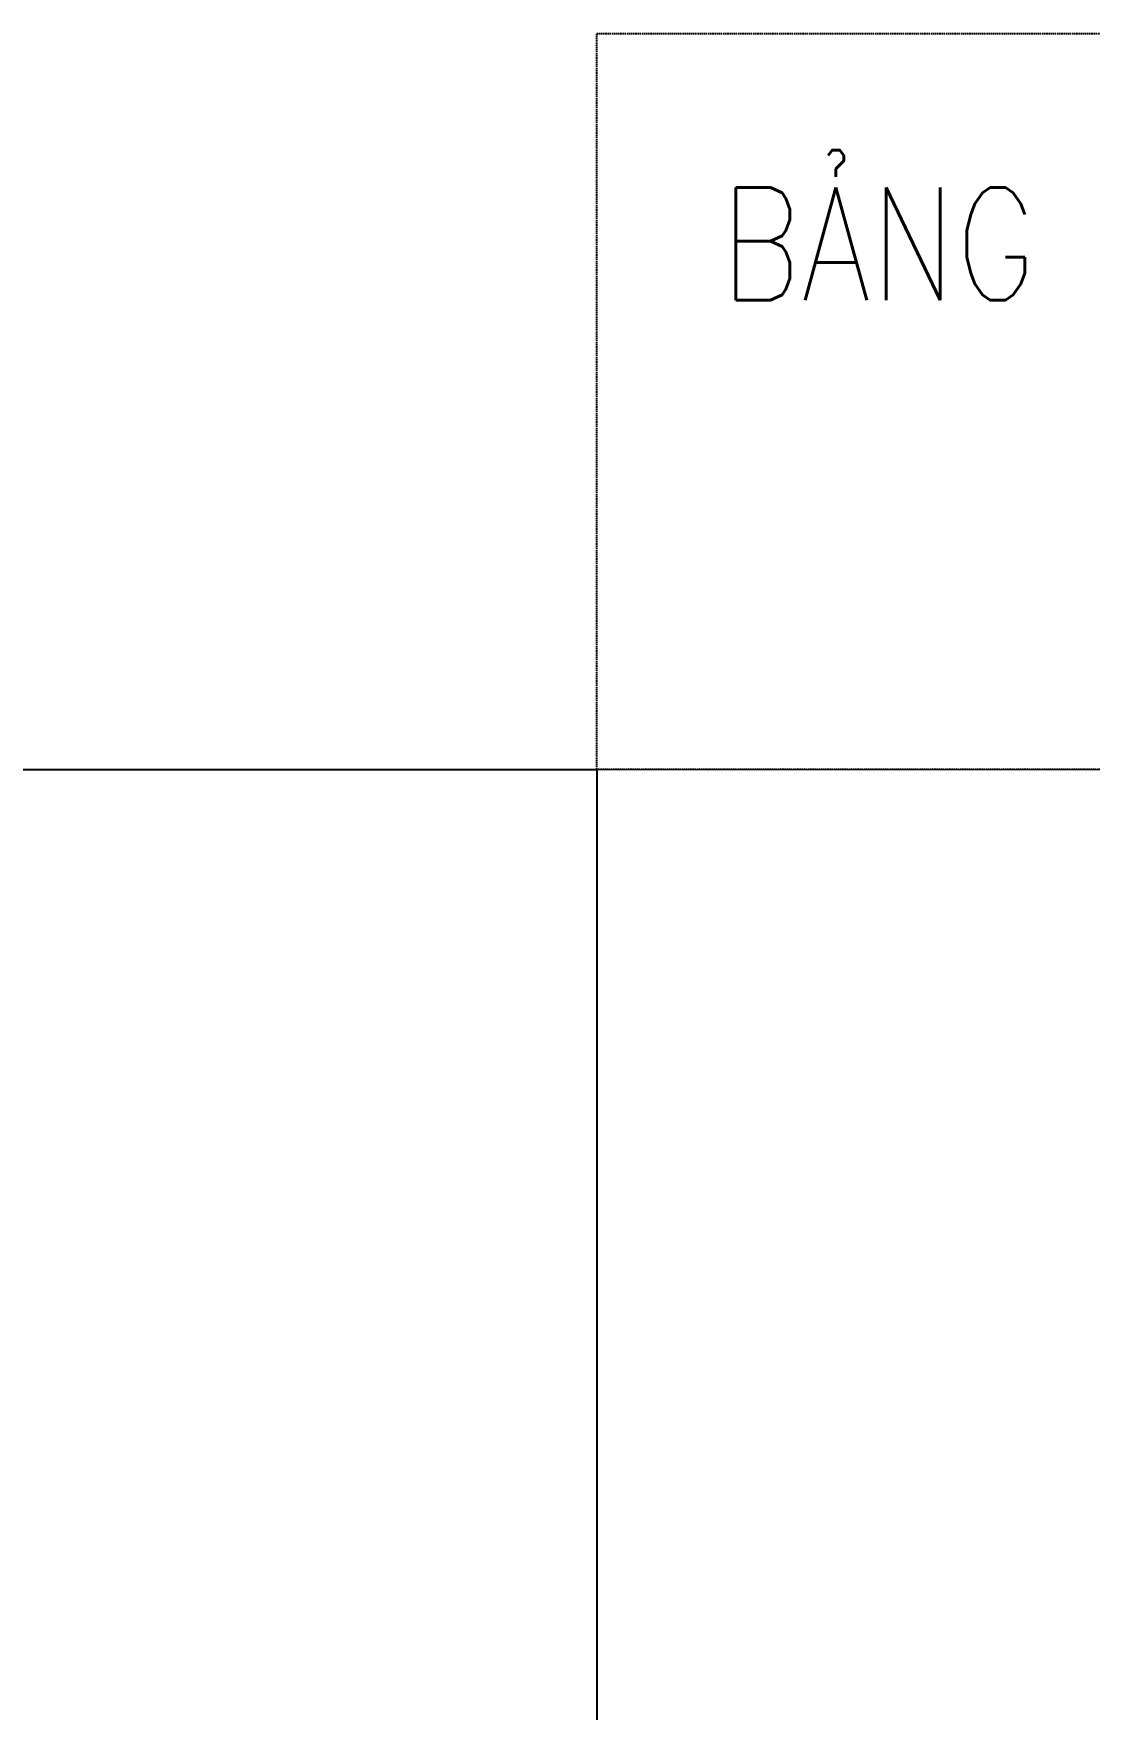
# Model space of a CAD drawing. Header units: millimetres. Extents: x -10345 to 59139, y 0 to 23011.
# Drawn here: x 40705 to 43054, y 18826 to 22554 of the extents above; entities that cross this region are included whole.
import ezdxf

# ---------------------------------------------------------------- set-up
doc = ezdxf.new("R2010")
doc.units = ezdxf.units.MM
doc.linetypes.add('$0$HIDDEN2_DBIM', pattern=[4.7625, 3.175, -1.5875])
doc.layers.add('DCE_Beam', color=3, linetype='$0$HIDDEN2_DBIM', lineweight=25)
doc.layers.add('DCE_Rod', color=7, linetype='Continuous', lineweight=9)
doc.styles.add('Dce_Text', font='simplex.shx', dxfattribs={"width": 0.8, "bigfont": 'vtxt.shx'})

# ---------------------------------------------------------------- blocks, each defined once
blk = doc.blocks.new('Block_ALL')
blk.add_lwpolyline([(0, 20917), (41958.1, 20917), (41958.1, 0), (0, 0)], close=True)
at = {"layer": 'DCE_Rod'}
blk.add_lwpolyline([(41958.1, 20917), (59139.1, 20917), (59139.1, 0), (41958.1, 0)], close=True, dxfattribs=at)

msp = doc.modelspace()

# ---------------------------------------------------------------- block references
msp.add_blockref('Block_ALL', (0, 0))

# ---------------------------------------------------------------- texts
at = {"layer": 'DCE_Beam', "insert": (42233.2, 22211.4), "char_height": 250, "attachment_point": 1, "style": 'Dce_Text'}
msp.add_mtext_dynamic_manual_height_columns('BẢNG THỐNG KÊ', width=4077.091, gutter_width=12.5, heights=[0], dxfattribs=at)

# ---------------------------------------------------------------- next in the draw order: linework, layer by layer
at = {"layer": 'DCE_Beam'}
msp.add_lwpolyline([(41958.1, 22554.3), (44931.6, 22554.3), (44931.6, 20917), (41958.1, 20917)], close=True, dxfattribs=at)

doc.saveas('drawing.dxf')
